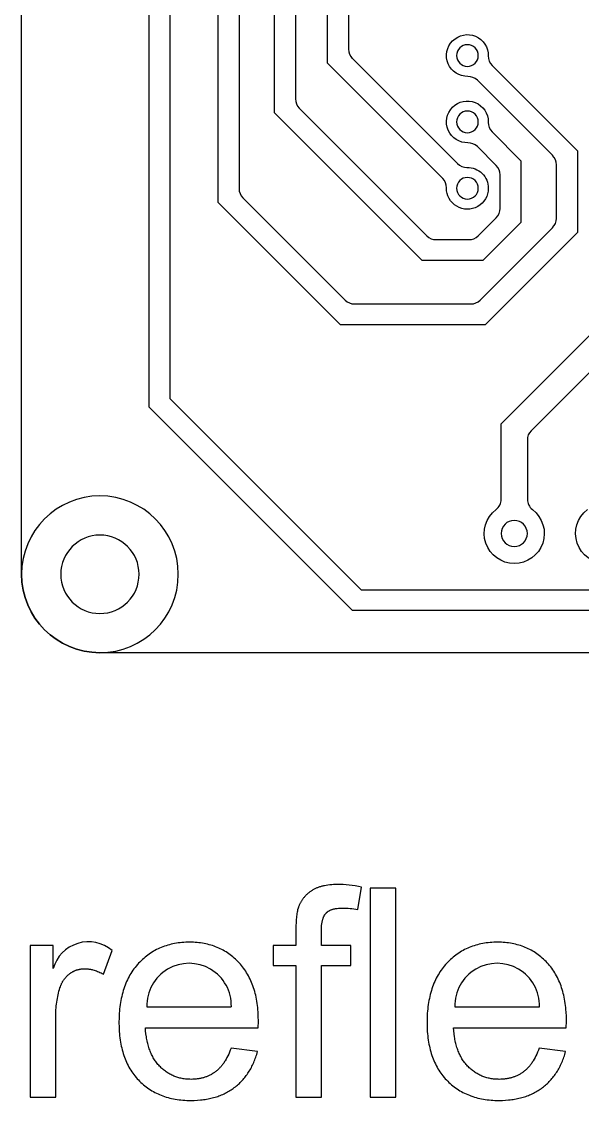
# Model space of a CAD drawing. Extents: x -81 to 81, y -56 to 81.
# Drawn here: x 6.4 to 27.87, y -55.96 to -14.68 of the extents above; entities that cross this region are included whole.
import ezdxf

# ---------------------------------------------------------------- set-up
doc = ezdxf.new("R2010")
doc.units = 0
doc.layers.add('MOSFET', color=7, linetype='CONTINUOUS')
doc.layers.add('MOSFET$TRACES', color=7, linetype='CONTINUOUS')

msp = doc.modelspace()

# ---------------------------------------------------------------- linework, layer by layer
at = {"layer": 'MOSFET'}
for p, q in [((6.4, -35.825), (6.4, 53.175)), ((77.6, -38.825), (9.4, -38.825)), ((17.598, -47.876), (17.573, -47.889)), ((17.622, -47.863), (17.598, -47.876)), ((17.648, -47.851), (17.622, -47.863)), ((17.674, -47.839), (17.648, -47.851)), ((17.7, -47.827), (17.674, -47.839)), ((17.727, -47.816), (17.7, -47.827)), ((17.755, -47.806), (17.727, -47.816)), ((17.783, -47.796), (17.755, -47.806)), ((17.812, -47.787), (17.783, -47.796)), ((17.841, -47.778), (17.812, -47.787)), ((17.871, -47.769), (17.841, -47.778)), ((17.902, -47.761), (17.871, -47.769)), ((17.933, -47.753), (17.902, -47.761)), ((17.964, -47.746), (17.933, -47.753)), ((17.996, -47.739), (17.964, -47.746)), ((18.062, -47.727), (17.996, -47.739)), ((18.13, -47.717), (18.062, -47.727)), ((18.201, -47.709), (18.13, -47.717)), ((18.273, -47.702), (18.201, -47.709)), ((18.348, -47.698), (18.273, -47.702)), ((18.425, -47.695), (18.348, -47.698)), ((18.504, -47.694), (18.425, -47.695)), ((18.609, -47.695), (18.504, -47.694)), ((18.717, -47.7), (18.609, -47.695)), ((18.828, -47.708), (18.717, -47.7)), ((18.941, -47.718), (18.828, -47.708)), ((19.057, -47.732), (18.941, -47.718)), ((19.175, -47.749), (19.057, -47.732)), ((19.297, -47.769), (19.175, -47.749)), ((19.273, -48.648), (19.421, -47.792)), ((19.421, -47.792), (19.297, -47.769)), ((19.748, -47.83), (19.748, -55.825)), ((20.729, -47.83), (19.748, -47.83)), ((20.729, -55.825), (20.729, -47.83)), ((17.141, -48.284), (17.128, -48.305)), ((17.156, -48.264), (17.141, -48.284)), ((17.17, -48.244), (17.156, -48.264)), ((17.185, -48.224), (17.17, -48.244)), ((17.2, -48.204), (17.185, -48.224)), ((17.216, -48.185), (17.2, -48.204)), ((17.232, -48.166), (17.216, -48.185)), ((17.249, -48.148), (17.232, -48.166)), ((17.266, -48.129), (17.249, -48.148)), ((17.284, -48.111), (17.266, -48.129)), ((17.302, -48.094), (17.284, -48.111)), ((17.32, -48.076), (17.302, -48.094)), ((17.339, -48.059), (17.32, -48.076)), ((17.358, -48.042), (17.339, -48.059)), ((17.377, -48.025), (17.358, -48.042)), ((17.397, -48.009), (17.377, -48.025)), ((17.418, -47.993), (17.397, -48.009)), ((17.439, -47.977), (17.418, -47.993)), ((17.46, -47.961), (17.439, -47.977)), ((17.482, -47.946), (17.46, -47.961)), ((17.504, -47.931), (17.482, -47.946)), ((17.526, -47.917), (17.504, -47.931)), ((17.55, -47.902), (17.526, -47.917)), ((17.573, -47.889), (17.55, -47.902)), ((16.959, -48.711), (16.95, -48.757)), ((16.97, -48.667), (16.959, -48.711)), ((16.98, -48.626), (16.97, -48.667)), ((16.986, -48.606), (16.98, -48.626)), ((16.992, -48.587), (16.986, -48.606)), ((16.998, -48.568), (16.992, -48.587)), ((17.005, -48.55), (16.998, -48.568)), ((17.014, -48.526), (17.005, -48.55)), ((17.023, -48.503), (17.014, -48.526)), ((17.033, -48.48), (17.023, -48.503)), ((17.044, -48.457), (17.033, -48.48)), ((17.054, -48.434), (17.044, -48.457)), ((17.066, -48.412), (17.054, -48.434)), ((17.077, -48.39), (17.066, -48.412)), ((17.089, -48.368), (17.077, -48.39)), ((17.102, -48.347), (17.089, -48.368)), ((17.114, -48.326), (17.102, -48.347)), ((17.128, -48.305), (17.114, -48.326)), ((18.141, -48.72), (18.156, -48.71)), ((18.156, -48.71), (18.172, -48.701)), ((18.172, -48.701), (18.188, -48.692)), ((18.188, -48.692), (18.204, -48.684)), ((18.204, -48.684), (18.221, -48.676)), ((18.221, -48.676), (18.239, -48.668)), ((18.239, -48.668), (18.257, -48.661)), ((18.257, -48.661), (18.275, -48.654)), ((18.275, -48.654), (18.294, -48.648)), ((18.294, -48.648), (18.314, -48.641)), ((18.314, -48.641), (18.334, -48.636)), ((18.334, -48.636), (18.354, -48.63)), ((18.354, -48.63), (18.375, -48.625)), ((18.375, -48.625), (18.397, -48.621)), ((18.397, -48.621), (18.419, -48.616)), ((18.419, -48.616), (18.441, -48.612)), ((18.441, -48.612), (18.464, -48.609)), ((18.464, -48.609), (18.488, -48.606)), ((18.488, -48.606), (18.537, -48.6)), ((18.537, -48.6), (18.588, -48.597)), ((18.588, -48.597), (18.64, -48.594)), ((18.64, -48.594), (18.695, -48.594)), ((18.695, -48.594), (18.764, -48.595)), ((18.764, -48.595), (18.834, -48.597)), ((18.834, -48.597), (18.904, -48.601)), ((18.904, -48.601), (18.976, -48.607)), ((18.976, -48.607), (19.049, -48.615)), ((19.049, -48.615), (19.123, -48.624)), ((19.123, -48.624), (19.198, -48.635)), ((19.198, -48.635), (19.273, -48.648)), ((16.916, -49.022), (16.908, -49.144)), ((16.921, -48.964), (16.916, -49.022)), ((16.927, -48.909), (16.921, -48.964)), ((16.934, -48.856), (16.927, -48.909)), ((16.942, -48.805), (16.934, -48.856)), ((16.95, -48.757), (16.942, -48.805)), ((17.908, -49.129), (17.913, -49.105)), ((17.913, -49.105), (17.918, -49.081)), ((17.918, -49.081), (17.924, -49.059)), ((17.924, -49.059), (17.93, -49.037)), ((17.93, -49.037), (17.936, -49.015)), ((17.936, -49.015), (17.943, -48.995)), ((17.943, -48.995), (17.95, -48.975)), ((17.95, -48.975), (17.957, -48.955)), ((17.957, -48.955), (17.965, -48.936)), ((17.965, -48.936), (17.973, -48.918)), ((17.973, -48.918), (17.982, -48.901)), ((17.982, -48.901), (17.99, -48.884)), ((17.99, -48.884), (18, -48.868)), ((18, -48.868), (18.004, -48.86)), ((18.004, -48.86), (18.009, -48.852)), ((18.009, -48.852), (18.014, -48.845)), ((18.014, -48.845), (18.019, -48.838)), ((18.019, -48.838), (18.024, -48.83)), ((18.024, -48.83), (18.03, -48.823)), ((18.03, -48.823), (18.035, -48.816)), ((18.035, -48.816), (18.04, -48.81)), ((18.04, -48.81), (18.046, -48.803)), ((18.046, -48.803), (18.051, -48.797)), ((18.051, -48.797), (18.057, -48.791)), ((18.057, -48.791), (18.063, -48.785)), ((18.063, -48.785), (18.069, -48.779)), ((18.069, -48.779), (18.075, -48.773)), ((18.075, -48.773), (18.081, -48.767)), ((18.081, -48.767), (18.087, -48.761)), ((18.087, -48.761), (18.093, -48.756)), ((18.093, -48.756), (18.1, -48.75)), ((18.1, -48.75), (18.106, -48.745)), ((18.106, -48.745), (18.113, -48.74)), ((18.113, -48.74), (18.12, -48.735)), ((18.12, -48.735), (18.127, -48.73)), ((18.127, -48.73), (18.141, -48.72)), ((16.903, -49.276), (16.901, -49.417)), ((16.901, -49.417), (16.901, -50.033)), ((16.908, -49.144), (16.903, -49.276)), ((17.877, -49.499), (17.878, -49.435)), ((17.877, -50.033), (17.877, -49.499)), ((17.878, -49.435), (17.88, -49.373)), ((17.88, -49.373), (17.884, -49.314)), ((17.884, -49.314), (17.889, -49.258)), ((17.889, -49.258), (17.895, -49.204)), ((17.895, -49.204), (17.899, -49.178)), ((17.899, -49.178), (17.903, -49.153)), ((17.903, -49.153), (17.908, -49.129)), ((12.33, -49.941), (12.261, -49.953)), ((12.399, -49.931), (12.33, -49.941)), ((12.469, -49.922), (12.399, -49.931)), ((12.54, -49.915), (12.469, -49.922)), ((12.612, -49.91), (12.54, -49.915)), ((12.685, -49.906), (12.612, -49.91)), ((12.758, -49.903), (12.685, -49.906)), ((12.833, -49.903), (12.758, -49.903)), ((12.905, -49.903), (12.833, -49.903)), ((12.977, -49.906), (12.905, -49.903)), ((13.047, -49.909), (12.977, -49.906)), ((13.117, -49.915), (13.047, -49.909)), ((13.186, -49.922), (13.117, -49.915)), ((13.254, -49.93), (13.186, -49.922)), ((13.321, -49.94), (13.254, -49.93)), ((13.387, -49.952), (13.321, -49.94)), ((24.125, -49.941), (24.057, -49.953)), ((24.194, -49.931), (24.125, -49.941)), ((24.264, -49.922), (24.194, -49.931)), ((24.336, -49.915), (24.264, -49.922)), ((24.407, -49.91), (24.336, -49.915)), ((24.48, -49.906), (24.407, -49.91)), ((24.554, -49.903), (24.48, -49.906)), ((24.628, -49.903), (24.554, -49.903)), ((24.701, -49.903), (24.628, -49.903)), ((24.772, -49.906), (24.701, -49.903)), ((24.843, -49.909), (24.772, -49.906)), ((24.912, -49.915), (24.843, -49.909)), ((24.981, -49.922), (24.912, -49.915)), ((25.049, -49.93), (24.981, -49.922)), ((25.116, -49.94), (25.049, -49.93)), ((25.183, -49.952), (25.116, -49.94)), ((6.725, -50.033), (6.725, -55.825)), ((7.609, -50.033), (6.725, -50.033)), ((7.609, -50.911), (7.609, -50.033)), ((9.534, -51.13), (9.872, -50.219)), ((11.285, -50.357), (11.231, -50.395)), ((11.339, -50.319), (11.285, -50.357)), ((11.395, -50.284), (11.339, -50.319)), ((11.451, -50.25), (11.395, -50.284)), ((11.508, -50.218), (11.451, -50.25)), ((11.566, -50.187), (11.508, -50.218)), ((11.625, -50.158), (11.566, -50.187)), ((11.684, -50.13), (11.625, -50.158)), ((11.745, -50.104), (11.684, -50.13)), ((11.807, -50.08), (11.745, -50.104)), ((11.869, -50.057), (11.807, -50.08)), ((11.932, -50.036), (11.869, -50.057)), ((11.996, -50.016), (11.932, -50.036)), ((12.061, -49.998), (11.996, -50.016)), ((12.127, -49.981), (12.061, -49.998)), ((12.194, -49.966), (12.127, -49.981)), ((12.261, -49.953), (12.194, -49.966)), ((13.453, -49.965), (13.387, -49.952)), ((13.517, -49.98), (13.453, -49.965)), ((13.581, -49.996), (13.517, -49.98)), ((13.644, -50.014), (13.581, -49.996)), ((13.707, -50.033), (13.644, -50.014)), ((13.768, -50.054), (13.707, -50.033)), ((13.828, -50.076), (13.768, -50.054)), ((13.888, -50.1), (13.828, -50.076)), ((13.947, -50.126), (13.888, -50.1)), ((14.005, -50.153), (13.947, -50.126)), ((14.062, -50.181), (14.005, -50.153)), ((14.119, -50.211), (14.062, -50.181)), ((14.174, -50.243), (14.119, -50.211)), ((14.229, -50.276), (14.174, -50.243)), ((14.283, -50.311), (14.229, -50.276)), ((14.336, -50.347), (14.283, -50.311)), ((14.388, -50.385), (14.336, -50.347)), ((16.034, -50.033), (16.034, -50.797)), ((16.901, -50.033), (16.034, -50.033)), ((19.006, -50.033), (17.877, -50.033)), ((19.006, -50.797), (19.006, -50.033)), ((23.08, -50.357), (23.027, -50.395)), ((23.135, -50.319), (23.08, -50.357)), ((23.19, -50.284), (23.135, -50.319)), ((23.246, -50.25), (23.19, -50.284)), ((23.304, -50.218), (23.246, -50.25)), ((23.361, -50.187), (23.304, -50.218)), ((23.42, -50.158), (23.361, -50.187)), ((23.48, -50.13), (23.42, -50.158)), ((23.541, -50.104), (23.48, -50.13)), ((23.602, -50.08), (23.541, -50.104)), ((23.664, -50.057), (23.602, -50.08)), ((23.728, -50.036), (23.664, -50.057)), ((23.792, -50.016), (23.728, -50.036)), ((23.857, -49.998), (23.792, -50.016)), ((23.922, -49.981), (23.857, -49.998)), ((23.989, -49.966), (23.922, -49.981)), ((24.057, -49.953), (23.989, -49.966)), ((25.248, -49.965), (25.183, -49.952)), ((25.313, -49.98), (25.248, -49.965)), ((25.377, -49.996), (25.313, -49.98)), ((25.44, -50.014), (25.377, -49.996)), ((25.502, -50.033), (25.44, -50.014)), ((25.563, -50.054), (25.502, -50.033)), ((25.624, -50.076), (25.563, -50.054)), ((25.684, -50.1), (25.624, -50.076)), ((25.743, -50.126), (25.684, -50.1)), ((25.801, -50.153), (25.743, -50.126)), ((25.858, -50.181), (25.801, -50.153)), ((25.914, -50.211), (25.858, -50.181)), ((25.97, -50.243), (25.914, -50.211)), ((26.025, -50.276), (25.97, -50.243)), ((26.078, -50.311), (26.025, -50.276)), ((26.132, -50.347), (26.078, -50.311)), ((26.184, -50.385), (26.132, -50.347)), ((10.834, -50.761), (10.79, -50.813)), ((10.881, -50.71), (10.834, -50.761)), ((10.928, -50.66), (10.881, -50.71)), ((10.977, -50.612), (10.928, -50.66)), ((11.026, -50.565), (10.977, -50.612)), ((11.076, -50.52), (11.026, -50.565)), ((11.127, -50.477), (11.076, -50.52)), ((11.179, -50.435), (11.127, -50.477)), ((11.231, -50.395), (11.179, -50.435)), ((14.44, -50.425), (14.388, -50.385)), ((14.49, -50.465), (14.44, -50.425)), ((14.54, -50.508), (14.49, -50.465)), ((14.589, -50.552), (14.54, -50.508)), ((14.637, -50.597), (14.589, -50.552)), ((14.684, -50.645), (14.637, -50.597)), ((14.731, -50.693), (14.684, -50.645)), ((14.776, -50.743), (14.731, -50.693)), ((14.82, -50.795), (14.776, -50.743)), ((22.63, -50.761), (22.585, -50.813)), ((22.676, -50.71), (22.63, -50.761)), ((22.724, -50.66), (22.676, -50.71)), ((22.772, -50.612), (22.724, -50.66)), ((22.821, -50.565), (22.772, -50.612)), ((22.871, -50.52), (22.821, -50.565)), ((22.922, -50.477), (22.871, -50.52)), ((22.974, -50.435), (22.922, -50.477)), ((23.027, -50.395), (22.974, -50.435)), ((26.235, -50.425), (26.184, -50.385)), ((26.286, -50.465), (26.235, -50.425)), ((26.336, -50.508), (26.286, -50.465)), ((26.384, -50.552), (26.336, -50.508)), ((26.433, -50.597), (26.384, -50.552)), ((26.48, -50.645), (26.433, -50.597)), ((26.526, -50.693), (26.48, -50.645)), ((26.572, -50.743), (26.526, -50.693)), ((26.615, -50.795), (26.572, -50.743)), ((8.145, -51.188), (8.159, -51.175)), ((8.159, -51.175), (8.174, -51.161)), ((8.174, -51.161), (8.189, -51.148)), ((8.189, -51.148), (8.204, -51.135)), ((8.204, -51.135), (8.22, -51.123)), ((8.22, -51.123), (8.236, -51.11)), ((8.236, -51.11), (8.252, -51.099)), ((8.252, -51.099), (8.268, -51.087)), ((8.268, -51.087), (8.284, -51.076)), ((8.284, -51.076), (8.301, -51.065)), ((8.301, -51.065), (8.318, -51.055)), ((8.318, -51.055), (8.334, -51.045)), ((8.334, -51.045), (8.351, -51.035)), ((8.351, -51.035), (8.368, -51.026)), ((8.368, -51.026), (8.385, -51.017)), ((8.385, -51.017), (8.402, -51.008)), ((8.402, -51.008), (8.42, -51)), ((8.42, -51), (8.437, -50.992)), ((8.437, -50.992), (8.455, -50.985)), ((8.455, -50.985), (8.473, -50.978)), ((8.473, -50.978), (8.491, -50.971)), ((8.491, -50.971), (8.509, -50.965)), ((8.509, -50.965), (8.527, -50.959)), ((8.527, -50.959), (8.545, -50.954)), ((8.545, -50.954), (8.563, -50.949)), ((8.563, -50.949), (8.582, -50.944)), ((8.582, -50.944), (8.6, -50.94)), ((8.6, -50.94), (8.619, -50.936)), ((8.619, -50.936), (8.638, -50.932)), ((8.638, -50.932), (8.657, -50.929)), ((8.657, -50.929), (8.676, -50.926)), ((8.676, -50.926), (8.696, -50.924)), ((8.696, -50.924), (8.715, -50.922)), ((8.715, -50.922), (8.734, -50.92)), ((8.734, -50.92), (8.754, -50.919)), ((8.754, -50.919), (8.774, -50.918)), ((8.774, -50.918), (8.794, -50.917)), ((8.794, -50.917), (8.814, -50.917)), ((8.814, -50.917), (8.836, -50.917)), ((8.836, -50.917), (8.859, -50.918)), ((8.859, -50.918), (8.881, -50.919)), ((8.881, -50.919), (8.904, -50.92)), ((8.904, -50.92), (8.926, -50.922)), ((8.926, -50.922), (8.949, -50.924)), ((8.949, -50.924), (8.971, -50.927)), ((8.971, -50.927), (8.994, -50.93)), ((8.994, -50.93), (9.016, -50.934)), ((9.016, -50.934), (9.039, -50.938)), ((9.039, -50.938), (9.061, -50.942)), ((9.061, -50.942), (9.084, -50.947)), ((9.084, -50.947), (9.106, -50.952)), ((9.106, -50.952), (9.129, -50.958)), ((9.129, -50.958), (9.174, -50.97)), ((9.174, -50.97), (9.219, -50.984)), ((9.219, -50.984), (9.264, -51)), ((9.264, -51), (9.309, -51.017)), ((9.309, -51.017), (9.354, -51.036)), ((9.354, -51.036), (9.399, -51.057)), ((9.399, -51.057), (9.444, -51.08)), ((9.444, -51.08), (9.489, -51.104)), ((9.489, -51.104), (9.534, -51.13)), ((10.551, -51.154), (10.517, -51.215)), ((10.587, -51.094), (10.551, -51.154)), ((10.625, -51.035), (10.587, -51.094)), ((10.664, -50.978), (10.625, -51.035)), ((10.704, -50.922), (10.664, -50.978)), ((10.746, -50.867), (10.704, -50.922)), ((10.79, -50.813), (10.746, -50.867)), ((14.862, -50.847), (14.82, -50.795)), ((14.903, -50.901), (14.862, -50.847)), ((14.943, -50.956), (14.903, -50.901)), ((14.981, -51.012), (14.943, -50.956)), ((15.018, -51.07), (14.981, -51.012)), ((15.053, -51.129), (15.018, -51.07)), ((15.087, -51.189), (15.053, -51.129)), ((16.034, -50.797), (16.901, -50.797)), ((16.901, -50.797), (16.901, -55.825)), ((17.877, -50.797), (19.006, -50.797)), ((17.877, -55.825), (17.877, -50.797)), ((22.347, -51.154), (22.312, -51.215)), ((22.383, -51.094), (22.347, -51.154)), ((22.42, -51.035), (22.383, -51.094)), ((22.459, -50.978), (22.42, -51.035)), ((22.5, -50.922), (22.459, -50.978)), ((22.542, -50.867), (22.5, -50.922)), ((22.585, -50.813), (22.542, -50.867)), ((26.658, -50.847), (26.615, -50.795)), ((26.699, -50.901), (26.658, -50.847)), ((26.738, -50.956), (26.699, -50.901)), ((26.776, -51.012), (26.738, -50.956)), ((26.813, -51.07), (26.776, -51.012)), ((26.848, -51.129), (26.813, -51.07)), ((26.882, -51.189), (26.848, -51.129)), ((7.885, -51.605), (7.9, -51.564)), ((7.9, -51.564), (7.917, -51.524)), ((7.917, -51.524), (7.925, -51.504)), ((7.925, -51.504), (7.934, -51.485)), ((7.934, -51.485), (7.943, -51.466)), ((7.943, -51.466), (7.953, -51.448)), ((7.953, -51.448), (7.963, -51.429)), ((7.963, -51.429), (7.973, -51.411)), ((7.973, -51.411), (7.983, -51.393)), ((7.983, -51.393), (7.994, -51.376)), ((7.994, -51.376), (8.005, -51.358)), ((8.005, -51.358), (8.016, -51.342)), ((8.016, -51.342), (8.028, -51.325)), ((8.028, -51.325), (8.04, -51.309)), ((8.04, -51.309), (8.052, -51.292)), ((8.052, -51.292), (8.064, -51.277)), ((8.064, -51.277), (8.077, -51.261)), ((8.077, -51.261), (8.09, -51.246)), ((8.09, -51.246), (8.103, -51.231)), ((8.103, -51.231), (8.117, -51.217)), ((8.117, -51.217), (8.131, -51.202)), ((8.131, -51.202), (8.145, -51.188)), ((10.366, -51.541), (10.341, -51.61)), ((10.393, -51.473), (10.366, -51.541)), ((10.422, -51.407), (10.393, -51.473)), ((10.452, -51.342), (10.422, -51.407)), ((10.484, -51.278), (10.452, -51.342)), ((10.517, -51.215), (10.484, -51.278)), ((15.119, -51.25), (15.087, -51.189)), ((15.15, -51.313), (15.119, -51.25)), ((15.179, -51.377), (15.15, -51.313)), ((15.207, -51.442), (15.179, -51.377)), ((15.234, -51.508), (15.207, -51.442)), ((15.259, -51.576), (15.234, -51.508)), ((15.283, -51.645), (15.259, -51.576)), ((22.162, -51.541), (22.136, -51.61)), ((22.189, -51.473), (22.162, -51.541)), ((22.218, -51.407), (22.189, -51.473)), ((22.248, -51.342), (22.218, -51.407)), ((22.279, -51.278), (22.248, -51.342)), ((22.312, -51.215), (22.279, -51.278)), ((26.914, -51.25), (26.882, -51.189)), ((26.945, -51.313), (26.914, -51.25)), ((26.975, -51.377), (26.945, -51.313)), ((27.003, -51.442), (26.975, -51.377)), ((27.03, -51.508), (27.003, -51.442)), ((27.055, -51.576), (27.03, -51.508)), ((27.078, -51.645), (27.055, -51.576)), ((7.771, -52.054), (7.784, -51.984)), ((7.784, -51.984), (7.799, -51.915)), ((7.799, -51.915), (7.815, -51.847)), ((7.815, -51.847), (7.832, -51.78)), ((7.832, -51.78), (7.851, -51.713)), ((7.851, -51.713), (7.87, -51.648)), ((7.87, -51.648), (7.885, -51.605)), ((10.234, -51.974), (10.217, -52.051)), ((10.252, -51.899), (10.234, -51.974)), ((10.272, -51.825), (10.252, -51.899)), ((10.294, -51.752), (10.272, -51.825)), ((10.316, -51.68), (10.294, -51.752)), ((10.341, -51.61), (10.316, -51.68)), ((15.305, -51.715), (15.283, -51.645)), ((15.326, -51.786), (15.305, -51.715)), ((15.345, -51.859), (15.326, -51.786)), ((15.363, -51.933), (15.345, -51.859)), ((15.38, -52.008), (15.363, -51.933)), ((15.395, -52.085), (15.38, -52.008)), ((22.029, -51.974), (22.013, -52.051)), ((22.048, -51.899), (22.029, -51.974)), ((22.068, -51.825), (22.048, -51.899)), ((22.089, -51.752), (22.068, -51.825)), ((22.112, -51.68), (22.089, -51.752)), ((22.136, -51.61), (22.112, -51.68)), ((27.101, -51.715), (27.078, -51.645)), ((27.122, -51.786), (27.101, -51.715)), ((27.141, -51.859), (27.122, -51.786)), ((27.159, -51.933), (27.141, -51.859)), ((27.175, -52.008), (27.159, -51.933)), ((27.191, -52.085), (27.175, -52.008)), ((7.717, -52.488), (7.723, -52.414)), ((7.723, -52.414), (7.73, -52.34)), ((7.73, -52.34), (7.738, -52.268)), ((7.738, -52.268), (7.748, -52.196)), ((7.748, -52.196), (7.759, -52.124)), ((7.759, -52.124), (7.771, -52.054)), ((10.164, -52.37), (10.155, -52.453)), ((10.175, -52.288), (10.164, -52.37)), ((10.188, -52.208), (10.175, -52.288)), ((10.202, -52.129), (10.188, -52.208)), ((10.217, -52.051), (10.202, -52.129)), ((11.197, -52.373), (14.431, -52.373)), ((15.409, -52.162), (15.395, -52.085)), ((15.421, -52.241), (15.409, -52.162)), ((15.432, -52.322), (15.421, -52.241)), ((15.441, -52.403), (15.432, -52.322)), ((15.449, -52.486), (15.441, -52.403)), ((21.96, -52.37), (21.95, -52.453)), ((21.971, -52.288), (21.96, -52.37)), ((21.983, -52.208), (21.971, -52.288)), ((21.997, -52.129), (21.983, -52.208)), ((22.013, -52.051), (21.997, -52.129)), ((22.993, -52.373), (26.226, -52.373)), ((27.204, -52.162), (27.191, -52.085)), ((27.216, -52.241), (27.204, -52.162)), ((27.227, -52.322), (27.216, -52.241)), ((27.237, -52.403), (27.227, -52.322)), ((27.244, -52.486), (27.237, -52.403)), ((7.707, -52.793), (7.709, -52.639)), ((7.707, -55.825), (7.707, -52.793)), ((7.709, -52.639), (7.717, -52.488)), ((10.131, -52.798), (10.128, -52.978)), ((10.135, -52.71), (10.131, -52.798)), ((10.14, -52.623), (10.135, -52.71)), ((10.147, -52.537), (10.14, -52.623)), ((10.155, -52.453), (10.147, -52.537)), ((15.455, -52.57), (15.449, -52.486)), ((15.464, -52.741), (15.455, -52.57)), ((15.467, -52.918), (15.464, -52.741)), ((21.927, -52.798), (21.924, -52.978)), ((21.93, -52.71), (21.927, -52.798)), ((21.935, -52.623), (21.93, -52.71)), ((21.942, -52.537), (21.935, -52.623)), ((21.95, -52.453), (21.942, -52.537)), ((27.251, -52.57), (27.244, -52.486)), ((27.26, -52.741), (27.251, -52.57)), ((27.262, -52.918), (27.26, -52.741)), ((10.128, -52.978), (10.131, -53.152)), ((10.131, -53.152), (10.135, -53.237)), ((10.135, -53.237), (10.14, -53.321)), ((11.142, -53.18), (15.461, -53.18)), ((11.151, -53.298), (11.142, -53.18)), ((15.461, -53.18), (15.467, -52.918)), ((21.924, -52.978), (21.927, -53.152)), ((21.927, -53.152), (21.93, -53.237)), ((21.93, -53.237), (21.935, -53.321)), ((22.938, -53.18), (27.257, -53.18)), ((22.946, -53.298), (22.938, -53.18)), ((27.257, -53.18), (27.262, -52.918)), ((10.14, -53.321), (10.146, -53.404)), ((10.146, -53.404), (10.154, -53.486)), ((10.154, -53.486), (10.164, -53.566)), ((10.164, -53.566), (10.175, -53.645)), ((10.175, -53.645), (10.187, -53.723)), ((11.163, -53.412), (11.151, -53.298)), ((11.178, -53.522), (11.163, -53.412)), ((11.187, -53.576), (11.178, -53.522)), ((11.197, -53.629), (11.187, -53.576)), ((11.207, -53.681), (11.197, -53.629)), ((21.935, -53.321), (21.942, -53.404)), ((21.942, -53.404), (21.95, -53.486)), ((21.95, -53.486), (21.959, -53.566)), ((21.959, -53.566), (21.97, -53.645)), ((21.97, -53.645), (21.983, -53.723)), ((22.958, -53.412), (22.946, -53.298)), ((22.974, -53.522), (22.958, -53.412)), ((22.982, -53.576), (22.974, -53.522)), ((22.992, -53.629), (22.982, -53.576)), ((23.003, -53.681), (22.992, -53.629)), ((10.187, -53.723), (10.201, -53.799)), ((10.201, -53.799), (10.216, -53.875)), ((10.216, -53.875), (10.233, -53.949)), ((10.233, -53.949), (10.251, -54.022)), ((10.251, -54.022), (10.271, -54.093)), ((11.219, -53.733), (11.207, -53.681)), ((11.231, -53.783), (11.219, -53.733)), ((11.244, -53.833), (11.231, -53.783)), ((11.258, -53.882), (11.244, -53.833)), ((11.273, -53.929), (11.258, -53.882)), ((11.288, -53.976), (11.273, -53.929)), ((11.305, -54.022), (11.288, -53.976)), ((11.322, -54.068), (11.305, -54.022)), ((11.34, -54.112), (11.322, -54.068)), ((14.391, -54.036), (14.362, -54.11)), ((14.42, -53.96), (14.391, -54.036)), ((15.434, -54.085), (14.42, -53.96)), ((21.983, -53.723), (21.996, -53.799)), ((21.996, -53.799), (22.012, -53.875)), ((22.012, -53.875), (22.028, -53.949)), ((22.028, -53.949), (22.047, -54.022)), ((22.047, -54.022), (22.066, -54.093)), ((23.014, -53.733), (23.003, -53.681)), ((23.026, -53.783), (23.014, -53.733)), ((23.039, -53.833), (23.026, -53.783)), ((23.053, -53.882), (23.039, -53.833)), ((23.068, -53.929), (23.053, -53.882)), ((23.084, -53.976), (23.068, -53.929)), ((23.1, -54.022), (23.084, -53.976)), ((23.117, -54.068), (23.1, -54.022)), ((23.136, -54.112), (23.117, -54.068)), ((26.187, -54.036), (26.157, -54.11)), ((26.215, -53.96), (26.187, -54.036)), ((27.23, -54.085), (26.215, -53.96)), ((10.271, -54.093), (10.292, -54.164)), ((10.292, -54.164), (10.314, -54.233)), ((10.314, -54.233), (10.338, -54.301)), ((10.338, -54.301), (10.364, -54.368)), ((10.364, -54.368), (10.391, -54.433)), ((10.391, -54.433), (10.419, -54.498)), ((11.359, -54.156), (11.34, -54.112)), ((11.379, -54.198), (11.359, -54.156)), ((11.4, -54.24), (11.379, -54.198)), ((11.421, -54.281), (11.4, -54.24)), ((11.443, -54.321), (11.421, -54.281)), ((11.467, -54.36), (11.443, -54.321)), ((11.491, -54.398), (11.467, -54.36)), ((11.515, -54.436), (11.491, -54.398)), ((11.541, -54.472), (11.515, -54.436)), ((11.568, -54.508), (11.541, -54.472)), ((14.176, -54.468), (14.157, -54.497)), ((14.194, -54.439), (14.176, -54.468)), ((14.23, -54.378), (14.194, -54.439)), ((14.265, -54.315), (14.23, -54.378)), ((14.298, -54.249), (14.265, -54.315)), ((14.331, -54.181), (14.298, -54.249)), ((14.362, -54.11), (14.331, -54.181)), ((15.289, -54.505), (15.31, -54.455)), ((15.31, -54.455), (15.33, -54.405)), ((15.33, -54.405), (15.349, -54.353)), ((15.349, -54.353), (15.368, -54.301)), ((15.368, -54.301), (15.386, -54.248)), ((15.386, -54.248), (15.403, -54.195)), ((15.403, -54.195), (15.434, -54.085)), ((22.066, -54.093), (22.087, -54.164)), ((22.087, -54.164), (22.11, -54.233)), ((22.11, -54.233), (22.134, -54.301)), ((22.134, -54.301), (22.159, -54.368)), ((22.159, -54.368), (22.186, -54.433)), ((22.186, -54.433), (22.214, -54.498)), ((23.155, -54.156), (23.136, -54.112)), ((23.174, -54.198), (23.155, -54.156)), ((23.195, -54.24), (23.174, -54.198)), ((23.217, -54.281), (23.195, -54.24)), ((23.239, -54.321), (23.217, -54.281)), ((23.262, -54.36), (23.239, -54.321)), ((23.286, -54.398), (23.262, -54.36)), ((23.311, -54.436), (23.286, -54.398)), ((23.337, -54.472), (23.311, -54.436)), ((23.363, -54.508), (23.337, -54.472)), ((25.971, -54.468), (25.952, -54.497)), ((25.989, -54.439), (25.971, -54.468)), ((26.025, -54.378), (25.989, -54.439)), ((26.06, -54.315), (26.025, -54.378)), ((26.094, -54.249), (26.06, -54.315)), ((26.126, -54.181), (26.094, -54.249)), ((26.157, -54.11), (26.126, -54.181)), ((27.084, -54.505), (27.105, -54.455)), ((27.105, -54.455), (27.125, -54.405)), ((27.125, -54.405), (27.145, -54.353)), ((27.145, -54.353), (27.163, -54.301)), ((27.163, -54.301), (27.181, -54.248)), ((27.181, -54.248), (27.198, -54.195)), ((27.198, -54.195), (27.23, -54.085)), ((10.419, -54.498), (10.449, -54.561)), ((10.449, -54.561), (10.48, -54.623)), ((10.48, -54.623), (10.513, -54.683)), ((10.513, -54.683), (10.547, -54.743)), ((10.547, -54.743), (10.582, -54.801)), ((10.582, -54.801), (10.62, -54.858)), ((10.62, -54.858), (10.658, -54.913)), ((11.595, -54.542), (11.568, -54.508)), ((11.623, -54.576), (11.595, -54.542)), ((11.652, -54.609), (11.623, -54.576)), ((11.682, -54.641), (11.652, -54.609)), ((11.713, -54.673), (11.682, -54.641)), ((11.744, -54.703), (11.713, -54.673)), ((11.775, -54.732), (11.744, -54.703)), ((11.807, -54.76), (11.775, -54.732)), ((11.84, -54.788), (11.807, -54.76)), ((11.873, -54.814), (11.84, -54.788)), ((11.906, -54.839), (11.873, -54.814)), ((11.94, -54.863), (11.906, -54.839)), ((11.974, -54.887), (11.94, -54.863)), ((12.009, -54.909), (11.974, -54.887)), ((13.766, -54.899), (13.742, -54.916)), ((13.791, -54.882), (13.766, -54.899)), ((13.815, -54.865), (13.791, -54.882)), ((13.838, -54.847), (13.815, -54.865)), ((13.862, -54.828), (13.838, -54.847)), ((13.885, -54.809), (13.862, -54.828)), ((13.908, -54.789), (13.885, -54.809)), ((13.93, -54.768), (13.908, -54.789)), ((13.952, -54.747), (13.93, -54.768)), ((13.974, -54.725), (13.952, -54.747)), ((13.996, -54.702), (13.974, -54.725)), ((14.017, -54.679), (13.996, -54.702)), ((14.038, -54.655), (14.017, -54.679)), ((14.058, -54.63), (14.038, -54.655)), ((14.079, -54.605), (14.058, -54.63)), ((14.099, -54.579), (14.079, -54.605)), ((14.118, -54.552), (14.099, -54.579)), ((14.138, -54.525), (14.118, -54.552)), ((14.157, -54.497), (14.138, -54.525)), ((15.064, -54.917), (15.092, -54.875)), ((15.092, -54.875), (15.119, -54.831)), ((15.119, -54.831), (15.146, -54.787)), ((15.146, -54.787), (15.172, -54.742)), ((15.172, -54.742), (15.197, -54.696)), ((15.197, -54.696), (15.221, -54.649)), ((15.221, -54.649), (15.244, -54.602)), ((15.244, -54.602), (15.267, -54.554)), ((15.267, -54.554), (15.289, -54.505)), ((22.214, -54.498), (22.244, -54.561)), ((22.244, -54.561), (22.275, -54.623)), ((22.275, -54.623), (22.308, -54.683)), ((22.308, -54.683), (22.342, -54.743)), ((22.342, -54.743), (22.378, -54.801)), ((22.378, -54.801), (22.415, -54.858)), ((22.415, -54.858), (22.454, -54.913)), ((23.391, -54.542), (23.363, -54.508)), ((23.419, -54.576), (23.391, -54.542)), ((23.448, -54.609), (23.419, -54.576)), ((23.478, -54.641), (23.448, -54.609)), ((23.508, -54.673), (23.478, -54.641)), ((23.539, -54.703), (23.508, -54.673)), ((23.571, -54.732), (23.539, -54.703)), ((23.603, -54.76), (23.571, -54.732)), ((23.635, -54.788), (23.603, -54.76)), ((23.668, -54.814), (23.635, -54.788)), ((23.702, -54.839), (23.668, -54.814)), ((23.736, -54.863), (23.702, -54.839)), ((23.77, -54.887), (23.736, -54.863)), ((23.805, -54.909), (23.77, -54.887)), ((25.562, -54.899), (25.537, -54.916)), ((25.586, -54.882), (25.562, -54.899)), ((25.61, -54.865), (25.586, -54.882)), ((25.634, -54.847), (25.61, -54.865)), ((25.657, -54.828), (25.634, -54.847)), ((25.68, -54.809), (25.657, -54.828)), ((25.703, -54.789), (25.68, -54.809)), ((25.726, -54.768), (25.703, -54.789)), ((25.748, -54.747), (25.726, -54.768)), ((25.77, -54.725), (25.748, -54.747)), ((25.791, -54.702), (25.77, -54.725)), ((25.812, -54.679), (25.791, -54.702)), ((25.833, -54.655), (25.812, -54.679)), ((25.854, -54.63), (25.833, -54.655)), ((25.874, -54.605), (25.854, -54.63)), ((25.894, -54.579), (25.874, -54.605)), ((25.914, -54.552), (25.894, -54.579)), ((25.933, -54.525), (25.914, -54.552)), ((25.952, -54.497), (25.933, -54.525)), ((26.859, -54.917), (26.888, -54.875)), ((26.888, -54.875), (26.915, -54.831)), ((26.915, -54.831), (26.941, -54.787)), ((26.941, -54.787), (26.967, -54.742)), ((26.967, -54.742), (26.992, -54.696)), ((26.992, -54.696), (27.016, -54.649)), ((27.016, -54.649), (27.04, -54.602)), ((27.04, -54.602), (27.062, -54.554)), ((27.062, -54.554), (27.084, -54.505)), ((10.658, -54.913), (10.698, -54.968)), ((10.698, -54.968), (10.74, -55.021)), ((10.74, -55.021), (10.782, -55.073)), ((10.782, -55.073), (10.827, -55.124)), ((10.827, -55.124), (10.873, -55.173)), ((10.873, -55.173), (10.92, -55.221)), ((10.92, -55.221), (10.968, -55.268)), ((10.968, -55.268), (11.017, -55.313)), ((11.017, -55.313), (11.067, -55.357)), ((12.044, -54.93), (12.009, -54.909)), ((12.08, -54.95), (12.044, -54.93)), ((12.116, -54.97), (12.08, -54.95)), ((12.153, -54.988), (12.116, -54.97)), ((12.19, -55.005), (12.153, -54.988)), ((12.228, -55.022), (12.19, -55.005)), ((12.266, -55.037), (12.228, -55.022)), ((12.304, -55.052), (12.266, -55.037)), ((12.343, -55.065), (12.304, -55.052)), ((12.383, -55.077), (12.343, -55.065)), ((12.423, -55.089), (12.383, -55.077)), ((12.463, -55.099), (12.423, -55.089)), ((12.504, -55.108), (12.463, -55.099)), ((12.545, -55.117), (12.504, -55.108)), ((12.587, -55.124), (12.545, -55.117)), ((12.629, -55.131), (12.587, -55.124)), ((12.672, -55.136), (12.629, -55.131)), ((12.715, -55.141), (12.672, -55.136)), ((12.759, -55.144), (12.715, -55.141)), ((12.803, -55.147), (12.759, -55.144)), ((12.848, -55.148), (12.803, -55.147)), ((12.893, -55.149), (12.848, -55.148)), ((12.96, -55.147), (12.893, -55.149)), ((13.025, -55.144), (12.96, -55.147)), ((13.058, -55.142), (13.025, -55.144)), ((13.09, -55.139), (13.058, -55.142)), ((13.122, -55.135), (13.09, -55.139)), ((13.153, -55.131), (13.122, -55.135)), ((13.184, -55.126), (13.153, -55.131)), ((13.215, -55.121), (13.184, -55.126)), ((13.245, -55.115), (13.215, -55.121)), ((13.276, -55.109), (13.245, -55.115)), ((13.306, -55.102), (13.276, -55.109)), ((13.335, -55.094), (13.306, -55.102)), ((13.364, -55.086), (13.335, -55.094)), ((13.393, -55.078), (13.364, -55.086)), ((13.422, -55.069), (13.393, -55.078)), ((13.45, -55.059), (13.422, -55.069)), ((13.478, -55.049), (13.45, -55.059)), ((13.506, -55.038), (13.478, -55.049)), ((13.533, -55.026), (13.506, -55.038)), ((13.561, -55.015), (13.533, -55.026)), ((13.587, -55.002), (13.561, -55.015)), ((13.614, -54.989), (13.587, -55.002)), ((13.64, -54.976), (13.614, -54.989)), ((13.666, -54.961), (13.64, -54.976)), ((13.691, -54.947), (13.666, -54.961)), ((13.717, -54.931), (13.691, -54.947)), ((13.742, -54.916), (13.717, -54.931)), ((14.701, -55.336), (14.738, -55.302)), ((14.738, -55.302), (14.774, -55.267)), ((14.774, -55.267), (14.81, -55.231)), ((14.81, -55.231), (14.844, -55.195)), ((14.844, -55.195), (14.878, -55.157)), ((14.878, -55.157), (14.911, -55.119)), ((14.911, -55.119), (14.943, -55.08)), ((14.943, -55.08), (14.975, -55.041)), ((14.975, -55.041), (15.005, -55)), ((15.005, -55), (15.035, -54.959)), ((15.035, -54.959), (15.064, -54.917)), ((22.454, -54.913), (22.494, -54.968)), ((22.494, -54.968), (22.535, -55.021)), ((22.535, -55.021), (22.578, -55.073)), ((22.578, -55.073), (22.622, -55.124)), ((22.622, -55.124), (22.668, -55.173)), ((22.668, -55.173), (22.715, -55.221)), ((22.715, -55.221), (22.763, -55.268)), ((22.763, -55.268), (22.812, -55.313)), ((22.812, -55.313), (22.862, -55.357)), ((23.84, -54.93), (23.805, -54.909)), ((23.876, -54.95), (23.84, -54.93)), ((23.912, -54.97), (23.876, -54.95)), ((23.948, -54.988), (23.912, -54.97)), ((23.986, -55.005), (23.948, -54.988)), ((24.023, -55.022), (23.986, -55.005)), ((24.061, -55.037), (24.023, -55.022)), ((24.1, -55.052), (24.061, -55.037)), ((24.139, -55.065), (24.1, -55.052)), ((24.178, -55.077), (24.139, -55.065)), ((24.218, -55.089), (24.178, -55.077)), ((24.259, -55.099), (24.218, -55.089)), ((24.299, -55.108), (24.259, -55.099)), ((24.341, -55.117), (24.299, -55.108)), ((24.383, -55.124), (24.341, -55.117)), ((24.425, -55.131), (24.383, -55.124)), ((24.468, -55.136), (24.425, -55.131)), ((24.511, -55.141), (24.468, -55.136)), ((24.555, -55.144), (24.511, -55.141)), ((24.599, -55.147), (24.555, -55.144)), ((24.643, -55.148), (24.599, -55.147)), ((24.688, -55.149), (24.643, -55.148)), ((24.755, -55.147), (24.688, -55.149)), ((24.821, -55.144), (24.755, -55.147)), ((24.853, -55.142), (24.821, -55.144)), ((24.885, -55.139), (24.853, -55.142)), ((24.917, -55.135), (24.885, -55.139)), ((24.949, -55.131), (24.917, -55.135)), ((24.98, -55.126), (24.949, -55.131)), ((25.01, -55.121), (24.98, -55.126)), ((25.041, -55.115), (25.01, -55.121)), ((25.071, -55.109), (25.041, -55.115)), ((25.101, -55.102), (25.071, -55.109)), ((25.131, -55.094), (25.101, -55.102)), ((25.16, -55.086), (25.131, -55.094)), ((25.189, -55.078), (25.16, -55.086)), ((25.217, -55.069), (25.189, -55.078)), ((25.246, -55.059), (25.217, -55.069)), ((25.274, -55.049), (25.246, -55.059)), ((25.302, -55.038), (25.274, -55.049)), ((25.329, -55.026), (25.302, -55.038)), ((25.356, -55.015), (25.329, -55.026)), ((25.383, -55.002), (25.356, -55.015)), ((25.409, -54.989), (25.383, -55.002)), ((25.436, -54.976), (25.409, -54.989)), ((25.461, -54.961), (25.436, -54.976)), ((25.487, -54.947), (25.461, -54.961)), ((25.512, -54.931), (25.487, -54.947)), ((25.537, -54.916), (25.512, -54.931)), ((26.497, -55.336), (26.534, -55.302)), ((26.534, -55.302), (26.57, -55.267)), ((26.57, -55.267), (26.605, -55.231)), ((26.605, -55.231), (26.64, -55.195)), ((26.64, -55.195), (26.674, -55.157)), ((26.674, -55.157), (26.706, -55.119)), ((26.706, -55.119), (26.739, -55.08)), ((26.739, -55.08), (26.77, -55.041)), ((26.77, -55.041), (26.801, -55)), ((26.801, -55), (26.83, -54.959)), ((26.83, -54.959), (26.859, -54.917)), ((11.067, -55.357), (11.118, -55.399)), ((11.118, -55.399), (11.17, -55.439)), ((11.17, -55.439), (11.223, -55.478)), ((11.223, -55.478), (11.278, -55.516)), ((11.278, -55.516), (11.333, -55.551)), ((11.333, -55.551), (11.389, -55.586)), ((11.389, -55.586), (11.446, -55.619)), ((11.446, -55.619), (11.505, -55.65)), ((11.505, -55.65), (11.564, -55.68)), ((11.564, -55.68), (11.625, -55.708)), ((11.625, -55.708), (11.686, -55.735)), ((14.057, -55.744), (14.105, -55.724)), ((14.105, -55.724), (14.152, -55.702)), ((14.152, -55.702), (14.198, -55.68)), ((14.198, -55.68), (14.244, -55.656)), ((14.244, -55.656), (14.289, -55.632)), ((14.289, -55.632), (14.334, -55.606)), ((14.334, -55.606), (14.377, -55.58)), ((14.377, -55.58), (14.42, -55.553)), ((14.42, -55.553), (14.463, -55.524)), ((14.463, -55.524), (14.504, -55.495)), ((14.504, -55.495), (14.545, -55.465)), ((14.545, -55.465), (14.585, -55.434)), ((14.585, -55.434), (14.625, -55.402)), ((14.625, -55.402), (14.663, -55.369)), ((14.663, -55.369), (14.701, -55.336)), ((22.862, -55.357), (22.913, -55.399)), ((22.913, -55.399), (22.966, -55.439)), ((22.966, -55.439), (23.019, -55.478)), ((23.019, -55.478), (23.073, -55.516)), ((23.073, -55.516), (23.128, -55.551)), ((23.128, -55.551), (23.185, -55.586)), ((23.185, -55.586), (23.242, -55.619)), ((23.242, -55.619), (23.3, -55.65)), ((23.3, -55.65), (23.36, -55.68)), ((23.36, -55.68), (23.42, -55.708)), ((23.42, -55.708), (23.482, -55.735)), ((25.852, -55.744), (25.9, -55.724)), ((25.9, -55.724), (25.947, -55.702)), ((25.947, -55.702), (25.994, -55.68)), ((25.994, -55.68), (26.04, -55.656)), ((26.04, -55.656), (26.085, -55.632)), ((26.085, -55.632), (26.129, -55.606)), ((26.129, -55.606), (26.173, -55.58)), ((26.173, -55.58), (26.216, -55.553)), ((26.216, -55.553), (26.258, -55.524)), ((26.258, -55.524), (26.3, -55.495)), ((26.3, -55.495), (26.341, -55.465)), ((26.341, -55.465), (26.381, -55.434)), ((26.381, -55.434), (26.42, -55.402)), ((26.42, -55.402), (26.459, -55.369)), ((26.459, -55.369), (26.497, -55.336)), ((6.725, -55.825), (7.707, -55.825)), ((11.686, -55.735), (11.748, -55.76)), ((11.748, -55.76), (11.812, -55.784)), ((11.812, -55.784), (11.876, -55.806)), ((11.876, -55.806), (11.942, -55.827)), ((11.942, -55.827), (12.009, -55.846)), ((12.009, -55.846), (12.076, -55.863)), ((12.076, -55.863), (12.145, -55.879)), ((12.145, -55.879), (12.214, -55.894)), ((12.214, -55.894), (12.285, -55.907)), ((12.285, -55.907), (12.357, -55.918)), ((12.357, -55.918), (12.43, -55.928)), ((12.43, -55.928), (12.503, -55.937)), ((12.503, -55.937), (12.578, -55.943)), ((12.578, -55.943), (12.654, -55.949)), ((12.654, -55.949), (12.731, -55.953)), ((12.731, -55.953), (12.809, -55.955)), ((12.809, -55.955), (12.888, -55.956)), ((12.888, -55.956), (13.012, -55.954)), ((13.012, -55.954), (13.134, -55.948)), ((13.134, -55.948), (13.253, -55.938)), ((13.253, -55.938), (13.312, -55.932)), ((13.312, -55.932), (13.369, -55.925)), ((13.369, -55.925), (13.427, -55.917)), ((13.427, -55.917), (13.483, -55.908)), ((13.483, -55.908), (13.539, -55.898)), ((13.539, -55.898), (13.594, -55.887)), ((13.594, -55.887), (13.648, -55.875)), ((13.648, -55.875), (13.701, -55.862)), ((13.701, -55.862), (13.754, -55.848)), ((13.754, -55.848), (13.806, -55.833)), ((13.806, -55.833), (13.858, -55.817)), ((13.858, -55.817), (13.909, -55.8)), ((13.909, -55.8), (13.959, -55.783)), ((13.959, -55.783), (14.008, -55.764)), ((14.008, -55.764), (14.057, -55.744)), ((16.901, -55.825), (17.877, -55.825)), ((19.748, -55.825), (20.729, -55.825)), ((23.482, -55.735), (23.544, -55.76)), ((23.544, -55.76), (23.607, -55.784)), ((23.607, -55.784), (23.672, -55.806)), ((23.672, -55.806), (23.737, -55.827)), ((23.737, -55.827), (23.804, -55.846)), ((23.804, -55.846), (23.872, -55.863)), ((23.872, -55.863), (23.94, -55.879)), ((23.94, -55.879), (24.01, -55.894)), ((24.01, -55.894), (24.081, -55.907)), ((24.081, -55.907), (24.152, -55.918)), ((24.152, -55.918), (24.225, -55.928)), ((24.225, -55.928), (24.299, -55.937)), ((24.299, -55.937), (24.374, -55.943)), ((24.374, -55.943), (24.449, -55.949)), ((24.449, -55.949), (24.526, -55.953)), ((24.526, -55.953), (24.604, -55.955)), ((24.604, -55.955), (24.683, -55.956)), ((24.683, -55.956), (24.808, -55.954)), ((24.808, -55.954), (24.93, -55.948)), ((24.93, -55.948), (25.049, -55.938)), ((25.049, -55.938), (25.107, -55.932)), ((25.107, -55.932), (25.165, -55.925)), ((25.165, -55.925), (25.222, -55.917)), ((25.222, -55.917), (25.278, -55.908)), ((25.278, -55.908), (25.334, -55.898)), ((25.334, -55.898), (25.389, -55.887)), ((25.389, -55.887), (25.443, -55.875)), ((25.443, -55.875), (25.497, -55.862)), ((25.497, -55.862), (25.55, -55.848)), ((25.55, -55.848), (25.602, -55.833)), ((25.602, -55.833), (25.653, -55.817)), ((25.653, -55.817), (25.704, -55.8)), ((25.704, -55.8), (25.754, -55.783)), ((25.754, -55.783), (25.804, -55.764)), ((25.804, -55.764), (25.852, -55.744))]:
    msp.add_line(p, q, dxfattribs=at)
at = {"layer": 'MOSFET', "extrusion": (0, 0, -1)}
msp.add_circle((-9.4, -35.825), 3, dxfattribs=at)
msp.add_arc((-9.4, -35.825), 3, 270, 0, dxfattribs=at)
at = {"layer": 'MOSFET'}
for centre, radius, start, end in [((8.962, -51.29), 1.405, 49.6656, 164.3652), ((12.814, -52.327), 1.618, 358.3712, 181.6288), ((24.609, -52.327), 1.618, 358.3712, 181.6288)]:
    msp.add_arc(centre, radius, start, end, dxfattribs=at)
at = {"layer": 'MOSFET$TRACES'}
for p, q in [((11.28, -29.429), (11.28, 35.778)), ((12.08, 35.447), (12.08, -29.097)), ((13.926, -21.602), (13.926, 31.181)), ((14.726, 30.642), (14.726, -21.063)), ((16.085, -18.173), (16.085, 26.228)), ((16.885, 25.689), (16.885, -17.634)), ((18.117, -16.268), (18.117, 22.418)), ((18.917, 21.879), (18.917, -15.729)), ((19.064, -16.083), (23.09, -20.109)), ((22.524, -20.674), (18.117, -16.268)), ((24.416, -16.355), (27.68, -19.619)), ((26.734, -19.804), (23.851, -16.921)), ((17.032, -17.988), (21.918, -22.874)), ((24.764, -30.063), (36.812, -18.015)), ((21.733, -23.82), (16.085, -18.173)), ((24.416, -18.895), (25.521, -20)), ((37.08, -19.161), (25.91, -30.331)), ((24.575, -20.185), (23.851, -19.461)), ((27.68, -19.619), (27.68, -22.745)), ((25.521, -20), (25.521, -22.364)), ((26.88, -22.206), (26.88, -20.158)), ((24.721, -21.825), (24.721, -20.539)), ((14.873, -21.417), (18.79, -25.335)), ((18.605, -26.281), (13.926, -21.602)), ((23.879, -22.874), (24.575, -22.179)), ((23.959, -25.335), (26.734, -22.56)), ((25.521, -22.364), (24.064, -23.82)), ((22.271, -23.02), (23.526, -23.02)), ((27.68, -22.745), (24.144, -26.281)), ((24.064, -23.82), (21.733, -23.82)), ((19.144, -25.481), (23.605, -25.481)), ((24.144, -26.281), (18.605, -26.281)), ((12.08, -29.097), (19.396, -36.413)), ((19.065, -37.213), (11.28, -29.429)), ((24.764, -32.951), (24.764, -30.063)), ((25.764, -30.684), (25.764, -32.951)), ((19.396, -36.413), (30.023, -36.413)), ((30.354, -37.213), (19.065, -37.213))]:
    msp.add_line(p, q, dxfattribs=at)
at = {"layer": 'MOSFET$TRACES', "extrusion": (0, 0, -1)}
for centre, radius in [((-23.47, -15.975), 0.415), ((-23.47, -18.515), 0.415), ((-23.47, -21.055), 0.415), ((-25.264, -34.263), 0.5), ((-9.4, -35.825), 1.5)]:
    msp.add_circle(centre, radius, dxfattribs=at)
for centre, radius, start, end in [((-23.47, -15.975), 0.8, 268.8131, 181.1869), ((-23.47, -18.515), 0.8, 268.8131, 180), ((-23.47, -18.515), 0.8, 180, 181.1869), ((-23.47, -21.055), 0.8, 88.8115, 180.0025), ((-23.47, -21.055), 0.8, 180, 1.1869), ((-25.264, -34.263), 1.15, 127.3052, 52.6948), ((-28.764, -34.263), 1.15, 127.3052, 52.6948)]:
    msp.add_arc(centre, radius, start, end, dxfattribs=at)
at = {"layer": 'MOSFET$TRACES'}
for centre, start, end in [((19.417, -15.729), 180, 225), ((24.77, -16.002), 178.8131, 225), ((23.497, -17.275), 45, 91.1869), ((17.385, -17.634), 180, 225), ((24.77, -18.542), 178.8131, 225), ((23.497, -19.815), 45, 91.1869), ((26.38, -20.158), 0, 45), ((23.443, -19.755), 225, 271.1885), ((24.221, -20.539), 360, 45), ((22.17, -21.028), 358.8131, 45), ((15.226, -21.063), 180, 225), ((24.221, -21.825), 315, 360), ((26.38, -22.206), 315, 360), ((22.271, -22.52), 225, 270), ((23.526, -22.52), 270, 315), ((19.144, -24.981), 225, 270), ((23.605, -24.981), 270, 315), ((26.264, -30.684), 135, 180), ((24.264, -32.951), 307.3052, 360), ((26.264, -32.951), 180, 232.6948)]:
    msp.add_arc(centre, 0.5, start, end, dxfattribs=at)

doc.saveas('drawing.dxf')
